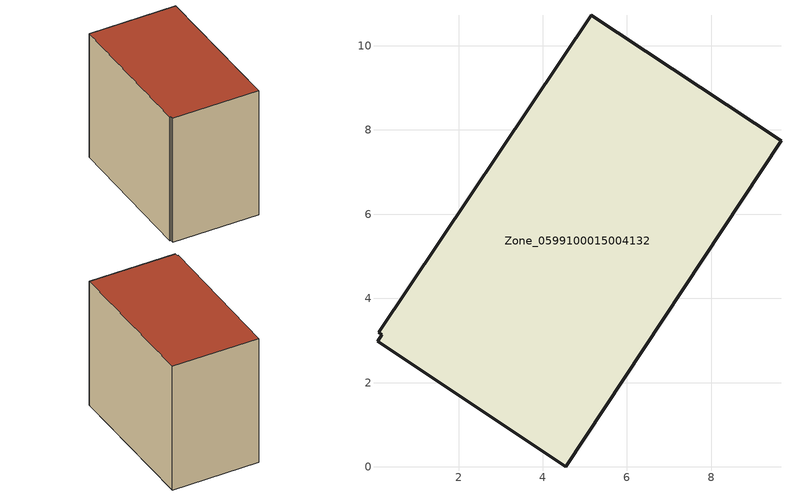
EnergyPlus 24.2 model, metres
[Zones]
Zone_0599100015004132
 floor ground (C_G): 0.08,2.99 0.18,3.14 0.1,3.19 5.15,10.73 9.66,7.74 4.55,0 z0.76
 wall outside (C_F): 4.55,0 9.66,7.74 5.15,10.73 0.1,3.19 0.18,3.14 0.08,2.99 4.55,0 z0.76:9.03
 roof outside (C_R): 0.18,3.14 0.08,2.99 4.55,0 9.66,7.74 5.15,10.73 0.1,3.19 z9.03
[BUILDING]
Pand.0599100015004132: North Axis=0; Terrain=City; Loads Convergence Tolerance Value=0.04; Temperature Convergence Tolerance Value=0.4; Solar Distribution=FullExterior; Maximum Number of Warmup Days=25; Minimum Number of Warmup Days=1
[Site:Location]
Rotterdam.The.Hague.AP_ZH_NLD Design_Conditions: Latitude=51.96; Longitude=4.45; Time Zone=1; Elevation=-4.5
[SITE:GROUNDTEMPERATURE:BUILDINGSURFACE]
18, 18, 18, 18, 18, 18, 18, 18, 18, 18, 18, 18
[MATERIAL] Thermal Absorptance=0.9; Solar Absorptance=0.7; Visible Absorptance=0.7
Name | Roughness | Thickness | Conductivity | Density | Specific Heat
G.TI.1975-1991 | MediumSmooth | 0.15 | 0.288461 | 540 | 1210
F.TI.1975-1991 | Rough | 0.3 | 0.230769 | 1920 | 840
R.TI.1975-1991 | MediumRough | 0.2 | 0.153846 | 1500 | 1000
[CONSTRUCTION]
C_G: G.TI.1975-1991
C_F: F.TI.1975-1991
C_R: R.TI.1975-1991
[ZONE]
Zone_0599100015004132: Type=1; Multiplier=1; Ceiling Height=Autocalculate; Volume=Autocalculate; Floor Area=autocalculate; Part of Total Floor Area=Yes
[ZONEINFILTRATION:DESIGNFLOWRATE]
Infil_Zone_0599100015004132: Zone or ZoneList or Space or SpaceList=Zone_0599100015004132; Schedule=AlwaysOn; Design Flow Rate Calculation Method=Flow/Area; Flow Rate per Floor Area=0.003; Constant Term Coefficient=1; Temperature Term Coefficient=0; Velocity Term Coefficient=0; Velocity Squared Term Coefficient=0
[HVACTEMPLATE:ZONE:IDEALLOADSAIRSYSTEM]
Zone_0599100015004132: Maximum Heating Supply Air Temperature=50; Minimum Cooling Supply Air Temperature=13; Maximum Heating Supply Air Humidity Ratio=0.0156; Minimum Cooling Supply Air Humidity Ratio=0.0077; Heating Limit=NoLimit; Cooling Limit=NoLimit; Dehumidification Control Type=ConstantSensibleHeatRatio; Cooling Sensible Heat Ratio=0.7; Dehumidification Setpoint=60; Humidification Control Type=None; Humidification Setpoint=30; Outdoor Air Method=None; Outdoor Air Flow Rate per Person=0.00944; Outdoor Air Flow Rate per Zone Floor Area=0; Outdoor Air Flow Rate per Zone=0; Demand Controlled Ventilation Type=None; Outdoor Air Economizer Type=NoEconomizer; Heat Recovery Type=None; Sensible Heat Recovery Effectiveness=0.7; Latent Heat Recovery Effectiveness=0.65
[ZONECONTROL:THERMOSTAT]
ThermostatControl_Zone_0599100015004132: Zone or ZoneList=Zone_0599100015004132; Control Type Schedule=DualSetpointControlType; Control 1=Thermostat_Zone_0599100015004132; Temperature Difference Between Cutout And Setpoint=0
[THERMOSTATSETPOINT:DUALSETPOINT]
Thermostat_Zone_0599100015004132: Heating Setpoint Temperature Schedule=HeatingSetpoint_Zone_0599100015004132; Cooling Setpoint Temperature Schedule=CoolingSetpoint_Zone_0599100015004132
[SCHEDULE:COMPACT]
HeatingSetpoint_Zone_0599100015004132: Through: 12/31, For: AllDays, Until: 24:00, 21
CoolingSetpoint_Zone_0599100015004132: Through: 12/31, For: AllDays, Until: 24:00, 24
DualSetpointControlType: Through: 12/31, For: AllDays, Until: 24:00, 4
AlwaysOn: Through: 12/31, For: AllDays, Until: 24:00, 1
